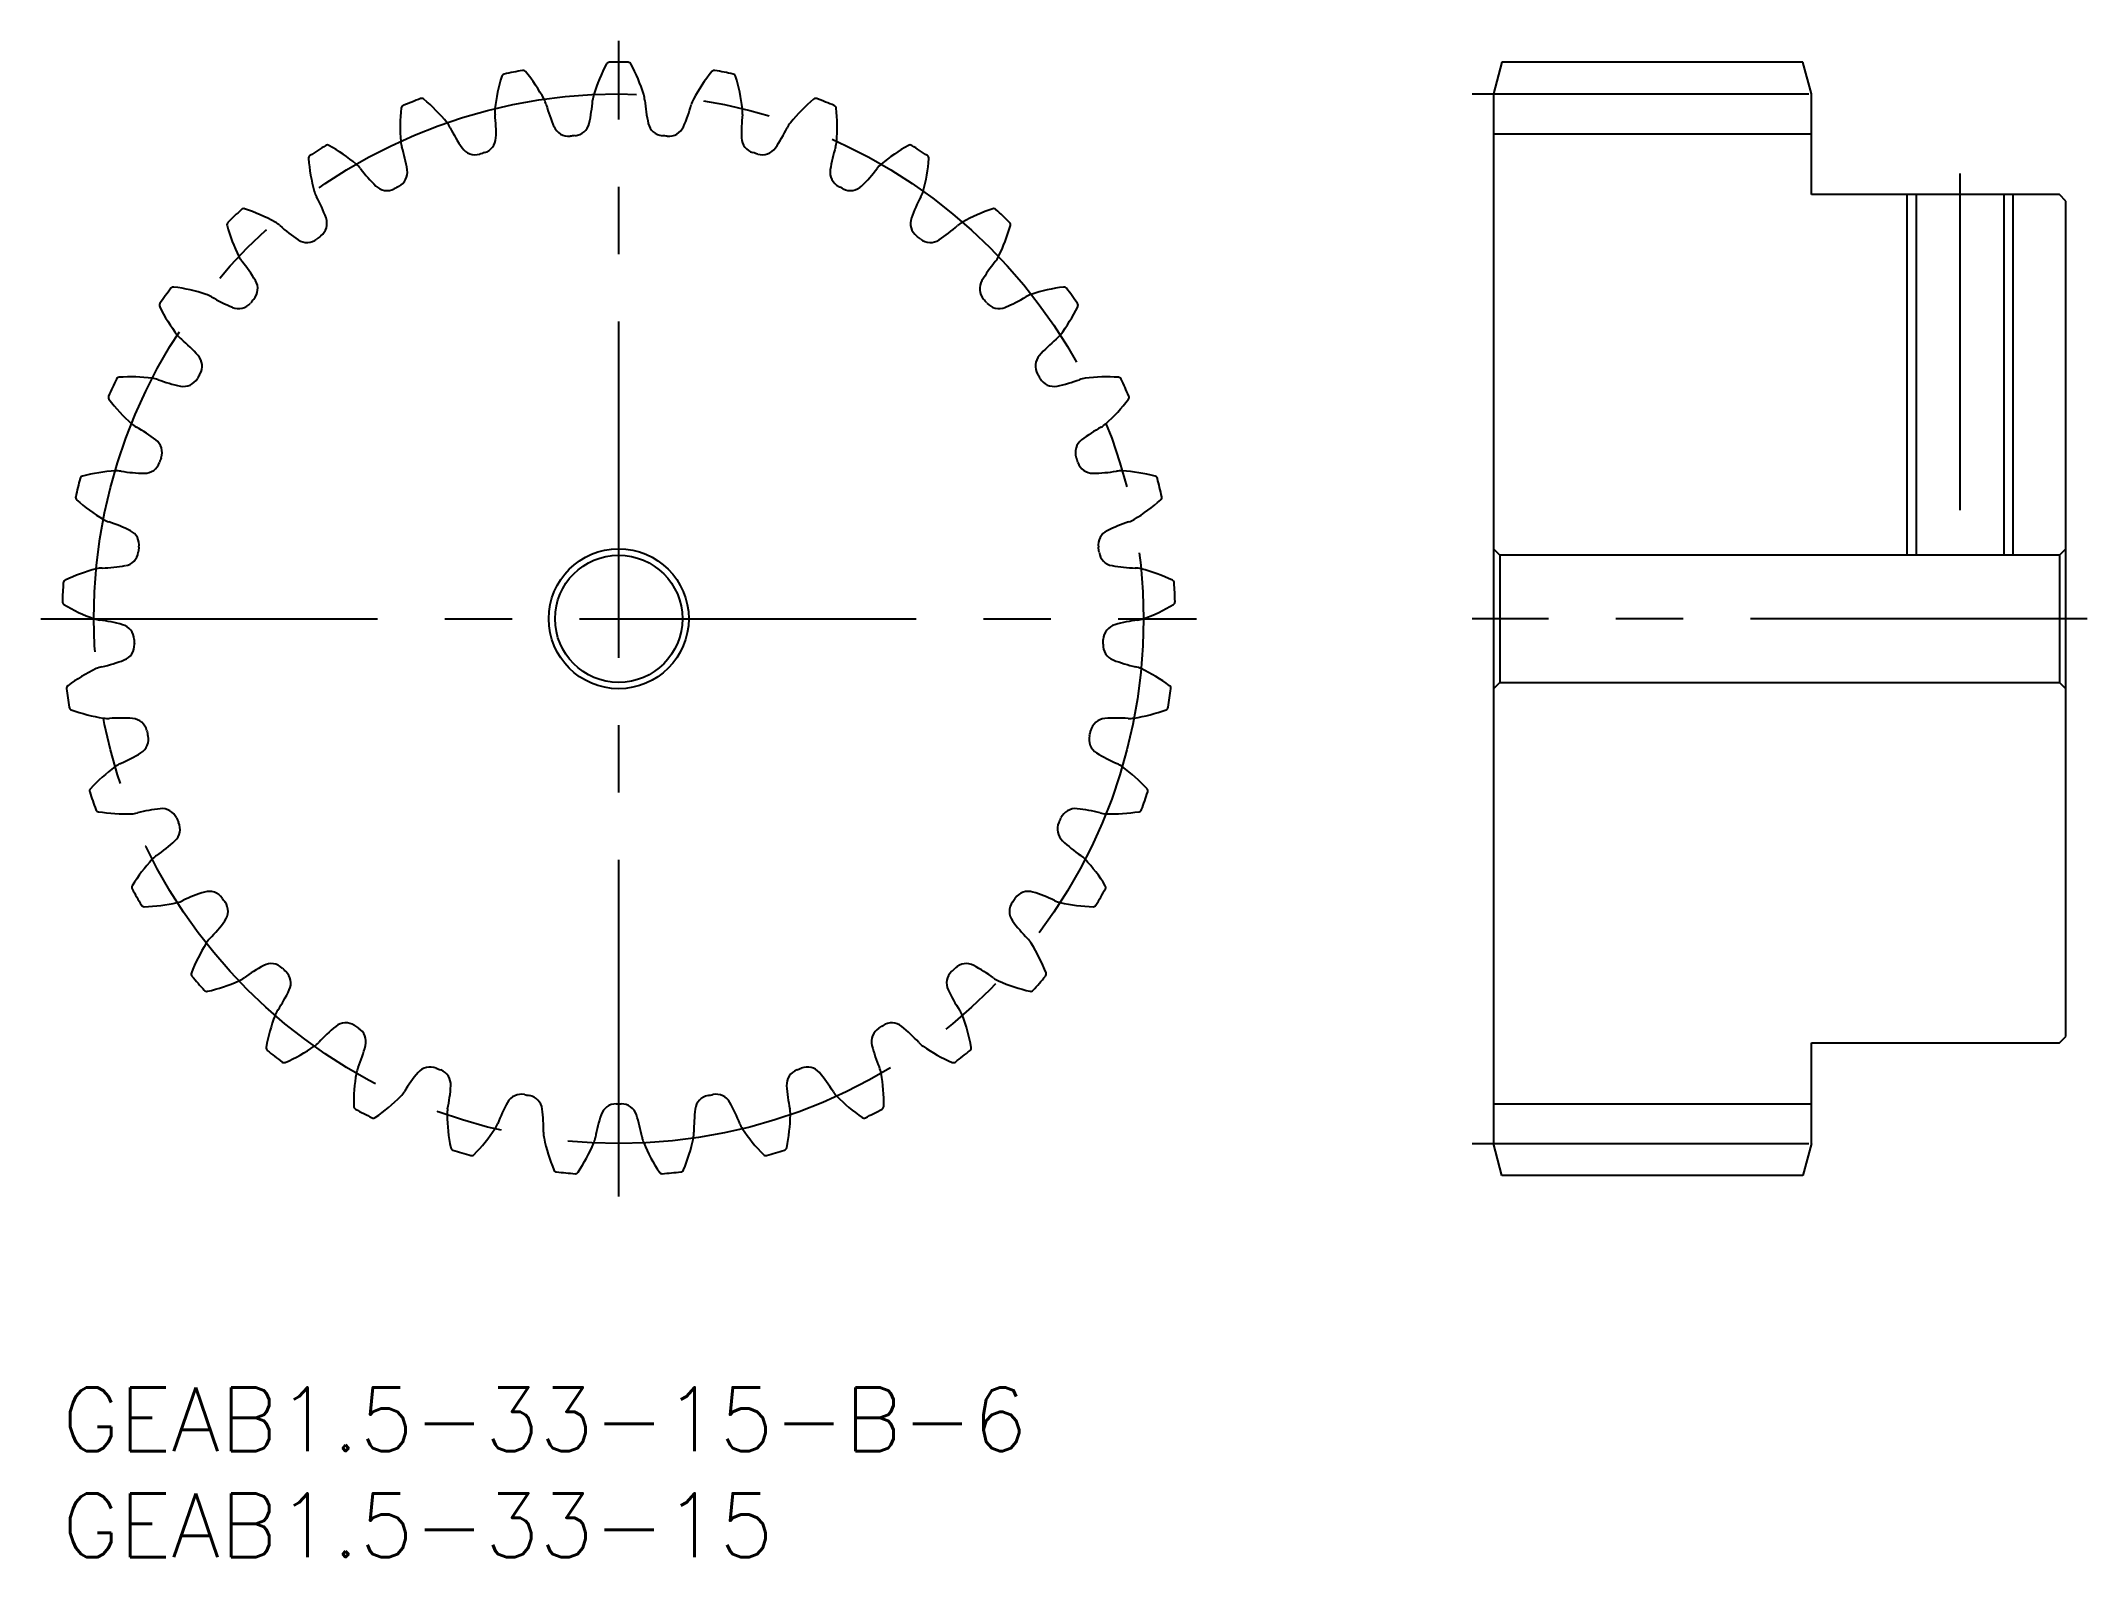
# Model space of a CAD drawing. Extents: x -1 to 95.5, y -8 to 63.5.
import ezdxf

# ---------------------------------------------------------------- set-up
doc = ezdxf.new("R2010")
doc.units = 0
doc.header["$LTSCALE"] = 0.5
doc.linetypes.add('CENTER', pattern=[50.8, 31.75, -6.35, 6.35, -6.35])
for name, color, linetype in [('MSM_CENTER', 1, 'CENTER'), ('MSM_CONTINUOUS', 7, 'CONTINUOUS'), ('MSM_NARROW', 5, 'CONTINUOUS'), ('MSM_PART_NUMBER', 7, 'CONTINUOUS')]:
    doc.layers.add(name, color=color, linetype=linetype)
doc.styles.get("Standard").update_dxf_attribs({"font": 'txt.shx', "height": 1, "bigfont": 'bigfont.shx'})

# ---------------------------------------------------------------- blocks, each defined once
blk = doc.blocks.new('*U18')
at = {"layer": 'MSM_PART_NUMBER'}
blk.add_text('GEAB1.5-33-15-B-6', height=3, dxfattribs=at).set_placement((0, -3))
blk = doc.blocks.new('*U19')
at = {"layer": 'MSM_PART_NUMBER'}
blk.add_text('GEAB1.5-33-15', height=3, dxfattribs=at).set_placement((0, -8))

msp = doc.modelspace()

# ---------------------------------------------------------------- linework, layer by layer
at = {"layer": 'MSM_CENTER'}
for p, q in [((26.25, 9), (26.25, 63.5)), ((66.5, 61), (83.5, 61)), ((89.5, 57.25), (89.5, 38.25)), ((-1, 36.25), (53.5, 36.25)), ((95.5, 36.25), (66.5, 36.25)), ((66.5, 11.5), (83.5, 11.5))]:
    msp.add_line(p, q, dxfattribs=at)
msp.add_circle((26.25, 36.25), 24.75, dxfattribs=at)
at = {"layer": 'MSM_CONTINUOUS'}
for p, q in [((67.902, 62.5), (67.5, 61)), ((82.098, 62.5), (67.902, 62.5)), ((82.5, 61), (82.098, 62.5)), ((67.5, 61), (67.5, 11.5)), ((82.5, 56.25), (82.5, 61)), ((67.5, 59.125), (82.5, 59.125)), ((94.2, 56.25), (82.5, 56.25)), ((87.433, 56.25), (87.433, 39.25)), ((91.567, 56.25), (91.567, 39.25)), ((94.5, 55.95), (94.2, 56.25)), ((94.5, 16.55), (94.5, 55.95)), ((67.5, 39.55), (67.8, 39.25)), ((67.8, 39.25), (67.8, 33.25)), ((94.2, 39.25), (67.8, 39.25)), ((94.2, 39.25), (94.5, 39.55)), ((94.2, 39.25), (94.2, 33.25)), ((67.8, 33.25), (67.5, 32.95)), ((67.8, 33.25), (94.2, 33.25)), ((94.5, 32.95), (94.2, 33.25)), ((94.2, 16.25), (94.5, 16.55)), ((82.5, 16.25), (94.2, 16.25)), ((82.5, 11.5), (82.5, 16.25)), ((67.5, 13.375), (82.5, 13.375)), ((67.902, 10), (67.5, 11.5)), ((82.5, 11.5), (82.098, 10)), ((82.098, 10), (67.902, 10))]:
    msp.add_line(p, q, dxfattribs=at)
for radius in [3.3, 3]:
    msp.add_circle((26.25, 36.25), radius, dxfattribs=at)
for centre, radius, start, end in [((28.614, 59.388), 8.25, 162.73917, 173.63636), ((20.879, 61.791), 0.15, 101.87583, 162.73916), ((26.25, 36.25), 26.25, 99.94253, 101.87565), ((21.744, 61.958), 0.15, 39.07894, 99.94253), ((15.456, 56.852), 8.25, 28.18182, 39.07901), ((32.95, 58.522), 8.25, 151.83008, 162.72727), ((25.81, 62.346), 0.15, 90.96674, 151.83007), ((26.25, 36.25), 26.25, 89.03344, 90.96656), ((26.69, 62.346), 0.15, 28.16998, 89.03344), ((19.55, 58.522), 8.25, 17.27273, 28.16992), ((37.044, 56.852), 8.25, 140.92099, 151.81818), ((30.756, 61.958), 0.15, 80.05747, 140.92099), ((26.25, 36.25), 26.25, 78.12435, 80.05747), ((31.621, 61.791), 0.15, 17.26089, 78.12435), ((23.886, 59.388), 8.25, 6.36364, 17.26083), ((26.25, 60.606), 1.233, 162.72727, 175.73847), ((26.25, 60.606), 1.233, 4.26153, 17.27273), ((24.193, 59.417), 8.25, 173.64826, 184.54545), ((16.142, 60.313), 0.15, 112.78474, 173.64825), ((26.25, 36.25), 26.25, 110.85162, 112.78474), ((16.96, 60.641), 0.15, 49.9881, 110.85162), ((11.752, 54.437), 8.25, 39.09091, 49.9881), ((21.641, 60.166), 1.233, 173.63636, 186.64756), ((13.131, 59.179), 7.333, 358.02252, 6.60759), ((21.641, 60.166), 1.233, 15.17062, 28.18182), ((29.907, 62.412), 7.333, 195.21059, 203.79567), ((17.707, 61.247), 7.333, 347.11343, 355.6985), ((34.793, 61.247), 7.333, 184.3015, 192.88657), ((22.593, 62.412), 7.333, 336.20433, 344.78941), ((30.859, 60.166), 1.233, 151.81818, 164.82938), ((39.369, 59.179), 7.333, 173.39241, 181.97748), ((30.859, 60.166), 1.233, 353.35244, 6.36364), ((40.748, 54.437), 8.25, 130.0119, 140.90909), ((35.54, 60.641), 0.15, 69.14838, 130.0119), ((26.25, 36.25), 26.25, 67.21526, 69.14838), ((36.358, 60.313), 0.15, 6.35174, 67.21526), ((28.307, 59.417), 8.25, 355.45455, 6.35174), ((17.198, 58.861), 1.233, 26.07971, 39.09091), ((24.89, 62.632), 7.333, 206.11968, 214.70475), ((19.71, 58.952), 0.75, 286.06969, 358.02252), ((23.884, 59.756), 0.75, 203.79567, 275.74847), ((26.25, 36.25), 22.875, 95.1606, 95.74849), ((24.125, 59.779), 0.75, 275.1606, 347.11343), ((28.375, 59.779), 0.75, 192.88658, 264.83937), ((26.25, 36.25), 22.875, 84.25151, 84.8394), ((28.616, 59.756), 0.75, 264.25151, 336.20433), ((32.79, 58.952), 0.75, 181.97749, 253.93031), ((27.61, 62.632), 7.333, 325.29524, 333.88032), ((35.302, 58.861), 1.233, 140.90909, 153.92029), ((11.771, 57.966), 0.15, 123.69383, 184.55734), ((19.845, 58.609), 8.25, 184.55735, 195.45455), ((26.25, 36.25), 26.25, 121.76072, 123.69383), ((12.512, 58.442), 0.15, 60.89713, 121.76071), ((8.572, 51.364), 8.25, 50, 60.89719), ((17.198, 58.861), 1.233, 184.54545, 197.55665), ((9.029, 56.282), 7.333, 8.93161, 17.51669), ((19.478, 58.884), 0.75, 214.70475, 286.65756), ((26.25, 36.25), 22.875, 106.06969, 106.65758), ((26.25, 36.25), 22.875, 73.34242, 73.93031), ((33.022, 58.884), 0.75, 253.34242, 325.29524), ((43.471, 56.282), 7.333, 162.48331, 171.06839), ((35.302, 58.861), 1.233, 342.44335, 355.45455), ((43.928, 51.364), 8.25, 119.10281, 130), ((39.988, 58.442), 0.15, 58.23928, 119.10281), ((26.25, 36.25), 26.25, 56.30617, 58.23928), ((32.655, 58.609), 8.25, 344.54545, 355.44265), ((40.729, 57.966), 0.15, 355.44271, 56.30617), ((13.082, 56.739), 1.233, 36.9888, 50), ((19.922, 61.898), 7.333, 217.02877, 225.61385), ((15.532, 57.304), 0.75, 296.97878, 8.93161), ((36.968, 57.304), 0.75, 171.0684, 243.02122), ((32.578, 61.898), 7.333, 314.38615, 322.97123), ((39.418, 56.739), 1.233, 130, 143.0112), ((13.082, 56.739), 1.233, 195.45455, 208.46574), ((5.549, 52.661), 7.333, 19.8407, 28.42578), ((15.317, 57.193), 0.75, 225.61384, 297.56665), ((26.25, 36.25), 22.875, 116.97878, 117.56667), ((26.25, 36.25), 22.875, 62.43333, 63.02122), ((37.183, 57.193), 0.75, 242.43333, 314.38615), ((46.951, 52.661), 7.333, 151.57422, 160.1593), ((39.418, 56.739), 1.233, 331.53426, 344.54545), ((26.25, 36.25), 26.25, 132.66981, 134.60292), ((8.56, 55.441), 0.15, 71.80628, 132.6698), ((6.031, 47.746), 8.25, 60.90909, 71.80628), ((11.741, 54.895), 0.75, 307.88787, 19.84069), ((40.759, 54.895), 0.75, 160.15931, 232.11213), ((46.469, 47.746), 8.25, 108.19372, 119.09091), ((43.94, 55.441), 0.15, 47.33019, 108.19372), ((26.25, 36.25), 26.25, 45.39708, 47.33019), ((7.923, 54.833), 0.15, 134.60292, 195.46643), ((15.73, 56.993), 8.25, 195.46645, 206.36364), ((9.443, 53.877), 1.233, 47.89789, 60.90909), ((15.182, 60.237), 7.333, 227.93786, 236.52294), ((11.551, 54.745), 0.75, 236.52295, 308.47574), ((26.25, 36.25), 22.875, 127.88787, 128.47576), ((26.25, 36.25), 22.875, 51.52424, 52.11213), ((40.949, 54.745), 0.75, 231.52424, 303.47706), ((37.318, 60.237), 7.333, 303.47706, 312.06214), ((43.057, 53.877), 1.233, 119.09091, 132.10211), ((36.77, 56.993), 8.25, 333.63636, 344.53355), ((44.577, 54.833), 0.15, 344.53355, 45.39708), ((9.443, 53.877), 1.233, 206.36364, 219.37483), ((2.817, 48.446), 7.333, 30.74979, 39.33487), ((49.683, 48.446), 7.333, 140.66513, 149.25021), ((43.057, 53.877), 1.233, 320.62517, 333.63636), ((8.475, 51.812), 0.75, 318.79696, 30.74978), ((44.025, 51.812), 0.75, 149.25022, 221.20304), ((26.25, 36.25), 26.25, 143.5789, 145.51201), ((5.248, 51.746), 0.15, 82.71544, 143.5789), ((4.221, 43.711), 8.25, 71.81818, 82.71537), ((6.41, 50.378), 1.233, 58.80698, 71.81818), ((10.843, 57.708), 7.333, 238.84695, 247.43203), ((26.25, 36.25), 22.875, 138.79696, 139.38486), ((26.25, 36.25), 22.875, 40.61515, 41.20304), ((41.657, 57.708), 7.333, 292.56797, 301.15305), ((46.09, 50.378), 1.233, 108.18182, 121.19302), ((48.279, 43.711), 8.25, 97.28463, 108.18182), ((47.252, 51.746), 0.15, 36.4211, 97.28464), ((26.25, 36.25), 26.25, 34.48799, 36.4211), ((4.737, 51.029), 0.15, 145.51201, 206.37552), ((11.994, 54.627), 8.25, 206.37554, 217.27273), ((8.316, 51.629), 0.75, 247.43202, 319.38483), ((44.184, 51.629), 0.75, 220.61515, 292.56796), ((40.506, 54.627), 8.25, 322.72727, 333.62446), ((47.763, 51.029), 0.15, 333.62446, 34.48799), ((6.41, 50.378), 1.233, 217.27272, 230.28393), ((0.933, 43.791), 7.333, 41.65888, 50.24396), ((51.567, 43.791), 7.333, 129.75604, 138.34112), ((46.09, 50.378), 1.233, 309.71607, 322.72727), ((5.851, 48.167), 0.75, 329.70605, 41.65888), ((46.649, 48.167), 0.75, 138.34113, 210.29395), ((26.25, 36.25), 26.25, 154.48799, 156.4211), ((2.695, 47.491), 0.15, 93.62446, 154.48799), ((3.207, 39.407), 8.25, 82.72727, 93.62446), ((4.095, 46.368), 1.233, 69.71607, 82.72727), ((7.06, 54.405), 7.333, 249.75604, 258.34112), ((5.73, 47.957), 0.75, 258.34112, 330.29392), ((26.25, 36.25), 22.875, 149.70605, 150.29395), ((26.25, 36.25), 22.875, 29.70605, 30.29395), ((46.77, 47.957), 0.75, 209.70605, 281.65888), ((45.44, 54.405), 7.333, 281.65888, 290.24396), ((48.405, 46.368), 1.233, 97.27273, 110.28393), ((49.293, 39.407), 8.25, 86.37554, 97.27273), ((49.805, 47.491), 0.15, 25.51201, 86.37554), ((26.25, 36.25), 26.25, 23.5789, 25.51201), ((2.329, 46.69), 0.15, 156.4211, 217.28464), ((8.774, 51.597), 8.25, 217.28463, 228.18182), ((43.726, 51.597), 8.25, 311.81818, 322.71537), ((50.171, 46.69), 0.15, 322.71537, 23.5789), ((4.095, 46.368), 1.233, 228.18182, 241.19302), ((48.405, 46.368), 1.233, 298.80698, 311.81818), ((-0.037, 38.864), 7.333, 52.56797, 61.15305), ((3.964, 44.091), 0.75, 340.61515, 52.56796), ((48.536, 44.091), 0.75, 127.43204, 199.38485), ((52.537, 38.864), 7.333, 118.84695, 127.43203), ((3.885, 43.862), 0.75, 269.2502, 341.20304), ((26.25, 36.25), 22.875, 160.61515, 161.20304), ((26.25, 36.25), 22.875, 18.79696, 19.38485), ((48.615, 43.862), 0.75, 198.79696, 270.74978), ((26.25, 36.25), 26.25, 165.39708, 167.33019), ((0.993, 42.83), 0.15, 104.53355, 165.39708), ((3.026, 34.989), 8.25, 93.63636, 104.53355), ((2.581, 41.992), 1.233, 80.62517, 93.63636), ((3.971, 50.445), 7.333, 260.66513, 269.25021), ((48.529, 50.445), 7.333, 270.74979, 279.33487), ((49.919, 41.992), 1.233, 86.36364, 99.37483), ((49.474, 34.989), 8.25, 75.46645, 86.36364), ((51.507, 42.83), 0.15, 14.60292, 75.46645), ((26.25, 36.25), 26.25, 12.66981, 14.60292), ((0.786, 41.975), 0.15, 167.33019, 228.19373), ((6.185, 48.012), 8.25, 228.19372, 239.09091), ((46.315, 48.012), 8.25, 300.90909, 311.80628), ((51.714, 41.975), 0.15, 311.80635, 12.66981), ((2.581, 41.992), 1.233, 239.0909, 252.10211), ((-0.057, 33.842), 7.333, 63.47706, 72.06214), ((52.557, 33.842), 7.333, 107.93786, 116.52294), ((49.919, 41.992), 1.233, 287.89789, 300.90909), ((2.883, 39.732), 0.75, 351.52424, 63.47705), ((26.25, 36.25), 22.875, 171.52424, 172.11213), ((49.617, 39.732), 0.75, 116.52295, 188.47576), ((26.25, 36.25), 22.875, 7.88787, 8.47576), ((3.684, 30.617), 8.25, 104.54545, 115.44265), ((1.922, 37.409), 1.233, 91.53426, 104.54546), ((1.687, 45.972), 7.333, 271.57422, 280.1593), ((2.849, 39.492), 0.75, 280.1593, 352.11213), ((49.651, 39.492), 0.75, 187.88787, 259.84069), ((50.813, 45.972), 7.333, 259.8407, 268.42578), ((50.578, 37.409), 1.233, 75.45455, 88.46574), ((48.816, 30.617), 8.25, 64.55736, 75.45455), ((26.25, 36.25), 26.25, 176.30617, 178.23928), ((0.204, 37.931), 0.15, 115.44265, 176.30617), ((52.296, 37.931), 0.15, 3.69383, 64.55737), ((26.25, 36.25), 26.25, 1.76072, 3.69383), ((0.162, 37.052), 0.15, 178.23928, 239.1028), ((4.322, 44.002), 8.25, 239.10281, 250), ((48.178, 44.002), 8.25, 290, 300.89719), ((52.338, 37.052), 0.15, 300.89719, 1.76072), ((1.922, 37.409), 1.233, 249.99999, 263.0112), ((0.874, 28.907), 7.333, 74.38615, 82.97123), ((2.646, 35.247), 0.75, 2.43333, 74.38614), ((49.854, 35.247), 0.75, 105.61386, 177.56667), ((51.626, 28.907), 7.333, 97.02877, 105.61385), ((50.578, 37.409), 1.233, 276.9888, 290), ((2.658, 35.005), 0.75, 291.0684, 3.02122), ((26.25, 36.25), 22.875, 182.43333, 183.02122), ((49.842, 35.005), 0.75, 176.97878, 248.9316), ((26.25, 36.25), 22.875, 356.97878, 357.56667), ((5.158, 26.448), 8.25, 115.45455, 126.35174), ((2.142, 32.784), 1.233, 102.44335, 115.45455), ((0.291, 41.148), 7.333, 282.48331, 291.06839), ((52.209, 41.148), 7.333, 248.93161, 257.51669), ((50.358, 32.784), 1.233, 64.54545, 77.55665), ((47.342, 26.448), 8.25, 53.64826, 64.54545), ((0.357, 32.972), 0.15, 126.35174, 187.21526), ((26.25, 36.25), 26.25, 187.21526, 189.14838), ((26.25, 36.25), 26.25, 350.85162, 352.78474), ((52.143, 32.972), 0.15, 352.78474, 53.64828), ((0.482, 32.1), 0.15, 189.14838, 250.01191), ((3.251, 39.712), 8.25, 250.0119, 260.90909), ((49.249, 39.712), 8.25, 279.09091, 289.9881), ((52.018, 32.1), 0.15, 289.98816, 350.85162), ((2.142, 32.784), 1.233, 260.90909, 273.92029), ((2.723, 24.237), 7.333, 85.29524, 93.88032), ((3.263, 30.798), 0.75, 13.34242, 85.29524), ((26.25, 36.25), 22.875, 193.34242, 193.93031), ((26.25, 36.25), 22.875, 346.06969, 346.65758), ((49.237, 30.798), 0.75, 94.70476, 166.65758), ((49.777, 24.237), 7.333, 86.11968, 94.70476), ((50.358, 32.784), 1.233, 266.07971, 279.09091), ((-0.167, 36.147), 7.333, 293.39241, 301.97748), ((3.32, 30.562), 0.75, 301.97748, 13.93031), ((49.18, 30.562), 0.75, 166.06969, 238.02251), ((52.667, 36.147), 7.333, 238.02252, 246.60759), ((7.394, 22.634), 8.25, 126.36364, 137.26083), ((3.234, 28.284), 1.233, 113.35244, 126.36364), ((49.266, 28.284), 1.233, 53.63636, 66.64756), ((45.106, 22.634), 8.25, 42.73917, 53.63636), ((1.445, 28.131), 0.15, 137.26083, 198.12435), ((26.25, 36.25), 26.25, 198.12435, 200.05747), ((26.25, 36.25), 26.25, 339.94253, 341.87565), ((51.055, 28.131), 0.15, 341.87565, 42.73918), ((1.733, 27.299), 0.15, 200.05747, 260.92101), ((3.011, 35.297), 8.25, 260.92099, 271.81818), ((3.234, 28.284), 1.233, 271.81818, 284.82938), ((5.421, 20.001), 7.333, 96.20433, 104.78941), ((4.71, 26.546), 0.75, 24.25151, 96.20433), ((47.79, 26.546), 0.75, 83.79567, 155.74849), ((47.079, 20.001), 7.333, 75.21059, 83.79567), ((49.266, 28.284), 1.233, 255.17062, 268.18182), ((49.489, 35.297), 8.25, 268.18182, 279.07901), ((50.767, 27.299), 0.15, 279.07907, 339.94253), ((4.811, 26.326), 0.75, 312.88658, 24.8394), ((26.25, 36.25), 22.875, 204.25151, 204.8394), ((47.689, 26.326), 0.75, 155.1606, 227.11343), ((26.25, 36.25), 22.875, 335.1606, 335.74849), ((5.157, 24.072), 1.233, 124.26153, 137.27273), ((0.33, 31.149), 7.333, 304.3015, 312.88657), ((52.17, 31.149), 7.333, 227.11343, 235.6985), ((47.343, 24.072), 1.233, 42.72727, 55.73847), ((10.312, 19.311), 8.25, 137.27273, 148.16992), ((42.188, 19.311), 8.25, 31.83008, 42.72727), ((3.43, 23.583), 0.15, 148.16992, 209.03344), ((26.25, 36.25), 26.25, 209.03344, 210.96656), ((8.873, 16.353), 7.333, 107.11343, 115.6985), ((6.936, 22.645), 0.75, 35.1606, 107.11342), ((45.564, 22.645), 0.75, 72.88658, 144.8394), ((43.627, 16.353), 7.333, 64.3015, 72.88657), ((26.25, 36.25), 26.25, 329.03344, 330.96656), ((49.07, 23.583), 0.15, 330.96656, 31.83008), ((3.87, 22.821), 0.15, 210.96656, 271.83009), ((3.611, 30.916), 8.25, 271.83008, 282.72727), ((5.157, 24.072), 1.233, 282.72727, 295.73847), ((26.25, 36.25), 22.875, 215.1606, 215.74849), ((7.076, 22.448), 0.75, 323.79566, 35.74849), ((45.424, 22.448), 0.75, 144.25151, 216.20433), ((26.25, 36.25), 22.875, 324.25151, 324.8394), ((47.343, 24.072), 1.233, 244.26153, 257.27273), ((48.889, 30.916), 8.25, 257.27273, 268.16992), ((48.63, 22.821), 0.15, 268.16998, 329.03344), ((1.764, 26.336), 7.333, 315.21059, 323.79566), ((50.736, 26.336), 7.333, 216.20433, 224.78941), ((13.805, 16.601), 8.25, 148.18182, 159.07901), ((7.843, 20.3), 1.233, 135.17062, 148.18182), ((44.657, 20.3), 1.233, 31.81818, 44.82938), ((38.695, 16.601), 8.25, 20.92099, 31.81818), ((6.239, 19.493), 0.15, 159.07901, 219.94253), ((26.25, 36.25), 26.25, 219.94253, 221.87565), ((7.843, 20.3), 1.233, 293.63636, 306.64756), ((12.952, 13.424), 7.333, 118.02252, 126.60759), ((9.859, 19.236), 0.75, 46.06969, 118.02251), ((26.25, 36.25), 22.875, 226.06969, 226.65758), ((10.035, 19.068), 0.75, 334.70475, 46.65756), ((42.465, 19.068), 0.75, 133.34242, 205.29524), ((26.25, 36.25), 22.875, 313.34242, 313.93031), ((42.641, 19.236), 0.75, 61.97749, 133.93033), ((39.548, 13.424), 7.333, 53.39241, 61.97748), ((44.657, 20.3), 1.233, 233.35244, 246.36364), ((26.25, 36.25), 26.25, 318.12435, 320.05747), ((46.261, 19.493), 0.15, 320.05747, 20.921), ((6.816, 18.828), 0.15, 221.87565, 282.73919), ((5.03, 26.728), 8.25, 282.73917, 293.63636), ((4.083, 21.881), 7.333, 326.11968, 334.70475), ((48.417, 21.881), 7.333, 205.29524, 213.88032), ((47.47, 26.728), 8.25, 246.36364, 257.26083), ((45.684, 18.828), 0.15, 257.26089, 318.12435), ((17.749, 14.601), 8.25, 159.09091, 169.9881), ((11.194, 17.105), 1.233, 146.07971, 159.09091), ((41.306, 17.105), 1.233, 20.90909, 33.92029), ((34.751, 14.601), 8.25, 10.0119, 20.90909), ((17.512, 11.32), 7.333, 128.93161, 137.51669), ((13.376, 16.441), 0.75, 56.97878, 128.9316), ((26.25, 36.25), 22.875, 236.97878, 237.56667), ((13.579, 16.31), 0.75, 345.61385, 57.56667), ((38.921, 16.31), 0.75, 122.43333, 194.38614), ((26.25, 36.25), 22.875, 302.43333, 303.02122), ((39.124, 16.441), 0.75, 51.0684, 123.02122), ((34.988, 11.32), 7.333, 42.48331, 51.06839), ((9.772, 16.009), 0.15, 169.98816, 230.85162), ((26.25, 36.25), 26.25, 230.85162, 232.78474), ((7.215, 22.885), 8.25, 293.64826, 304.54545), ((11.194, 17.105), 1.233, 304.54545, 317.55665), ((7.203, 17.946), 7.333, 337.02877, 345.61385), ((45.297, 17.946), 7.333, 194.38615, 202.97123), ((41.306, 17.105), 1.233, 222.44335, 235.45455), ((45.285, 22.885), 8.25, 235.45455, 246.35174), ((26.25, 36.25), 26.25, 307.21526, 309.14838), ((42.728, 16.009), 0.15, 309.14838, 10.01191), ((10.464, 15.465), 0.15, 232.78474, 293.64828), ((22, 13.383), 8.25, 170, 180.89719), ((15.09, 14.602), 1.233, 156.9888, 170), ((22.388, 10.117), 7.333, 139.8407, 148.42578), ((17.357, 14.363), 0.75, 67.88787, 139.84069), ((26.25, 36.25), 22.875, 247.88787, 248.47576), ((17.582, 14.273), 0.75, 356.52294, 68.47576), ((34.918, 14.273), 0.75, 111.52424, 183.47706), ((26.25, 36.25), 22.875, 291.52424, 292.11213), ((35.143, 14.363), 0.75, 40.15931, 112.11213), ((30.112, 10.117), 7.333, 31.57422, 40.1593), ((37.41, 14.602), 1.233, 10, 23.0112), ((30.5, 13.383), 8.25, 359.10281, 10), ((42.036, 15.465), 0.15, 246.35174, 307.21526), ((10.089, 19.524), 8.25, 304.55736, 315.45454), ((15.09, 14.602), 1.233, 315.45454, 328.46574), ((11.011, 14.672), 7.333, 347.93786, 356.52294), ((21.66, 13.075), 0.75, 78.79696, 150.74978), ((26.25, 36.25), 22.875, 258.79696, 259.38485), ((21.898, 13.029), 0.75, 7.43203, 79.38485), ((30.602, 13.029), 0.75, 100.61515, 172.56796), ((26.25, 36.25), 22.875, 280.61515, 281.20304), ((30.84, 13.075), 0.75, 29.25022, 101.20304), ((41.489, 14.672), 7.333, 183.47706, 192.06214), ((37.41, 14.602), 1.233, 211.53426, 224.54545), ((42.411, 19.524), 8.25, 224.54545, 235.44265), ((13.901, 13.256), 0.15, 180.89719, 241.76072), ((26.25, 36.25), 26.25, 241.76072, 243.69383), ((14.683, 12.853), 0.15, 243.69383, 304.55737), ((19.388, 12.881), 1.233, 167.89789, 180.90909), ((26.404, 12.992), 8.25, 180.90909, 191.80628), ((27.404, 9.858), 7.333, 150.74979, 159.33487), ((15.37, 12.178), 7.333, 358.84695, 7.43203), ((32.378, 10.554), 7.333, 161.65888, 170.24396), ((26.129, 12.625), 0.75, 89.70605, 161.65888), ((26.25, 36.25), 22.875, 269.70605, 270.29395), ((26.371, 12.625), 0.75, 18.34113, 90.29395), ((20.122, 10.554), 7.333, 9.75604, 18.34112), ((37.13, 12.178), 7.333, 172.56797, 181.15305), ((25.096, 9.858), 7.333, 20.66513, 29.25021), ((26.096, 12.992), 8.25, 348.19372, 359.09091), ((33.112, 12.881), 1.233, 359.09091, 12.10211), ((37.817, 12.853), 0.15, 235.44271, 296.30617), ((26.25, 36.25), 26.25, 296.30617, 298.23928), ((38.599, 13.256), 0.15, 298.23928, 359.10282), ((13.546, 16.768), 8.25, 315.46645, 326.36364), ((19.388, 12.881), 1.233, 326.36364, 339.37483), ((23.935, 12.005), 1.233, 178.80698, 191.81818), ((30.803, 13.442), 8.25, 191.81818, 202.71537), ((23.935, 12.005), 1.233, 337.27273, 350.28393), ((28.565, 12.005), 1.233, 189.71607, 202.72727), ((21.697, 13.442), 8.25, 337.28463, 348.18182), ((28.565, 12.005), 1.233, 348.18182, 1.19302), ((33.112, 12.881), 1.233, 200.62517, 213.63636), ((38.954, 16.768), 8.25, 213.63636, 224.53355), ((18.475, 11.335), 0.15, 191.80635, 252.66981), ((26.25, 36.25), 26.25, 252.66981, 254.60292), ((19.32, 11.087), 0.15, 254.60292, 315.46645), ((17.463, 14.715), 8.25, 326.37554, 337.27273), ((35.037, 14.715), 8.25, 202.72727, 213.62446), ((33.18, 11.087), 0.15, 224.53355, 285.39708), ((26.25, 36.25), 26.25, 285.39708, 287.33019), ((34.025, 11.335), 0.15, 287.33019, 348.19372), ((23.331, 10.314), 0.15, 202.71537, 263.5789), ((26.25, 36.25), 26.25, 263.5789, 265.51201), ((24.208, 10.23), 0.15, 265.51201, 326.37554), ((28.292, 10.23), 0.15, 213.62446, 274.48799), ((26.25, 36.25), 26.25, 274.48799, 276.4211), ((29.169, 10.314), 0.15, 276.4211, 337.28463)]:
    msp.add_arc(centre, radius, start, end, dxfattribs=at)
at = {"layer": 'MSM_NARROW'}
for p, q in [((87, 56.25), (87, 39.25)), ((92, 56.25), (92, 39.25))]:
    msp.add_line(p, q, dxfattribs=at)

# ---------------------------------------------------------------- block references
at = {"layer": 'MSM_CONTINUOUS'}
for name in ['*U18', '*U19']:
    msp.add_blockref(name, (0, 0), dxfattribs=at)

doc.saveas('drawing.dxf')
